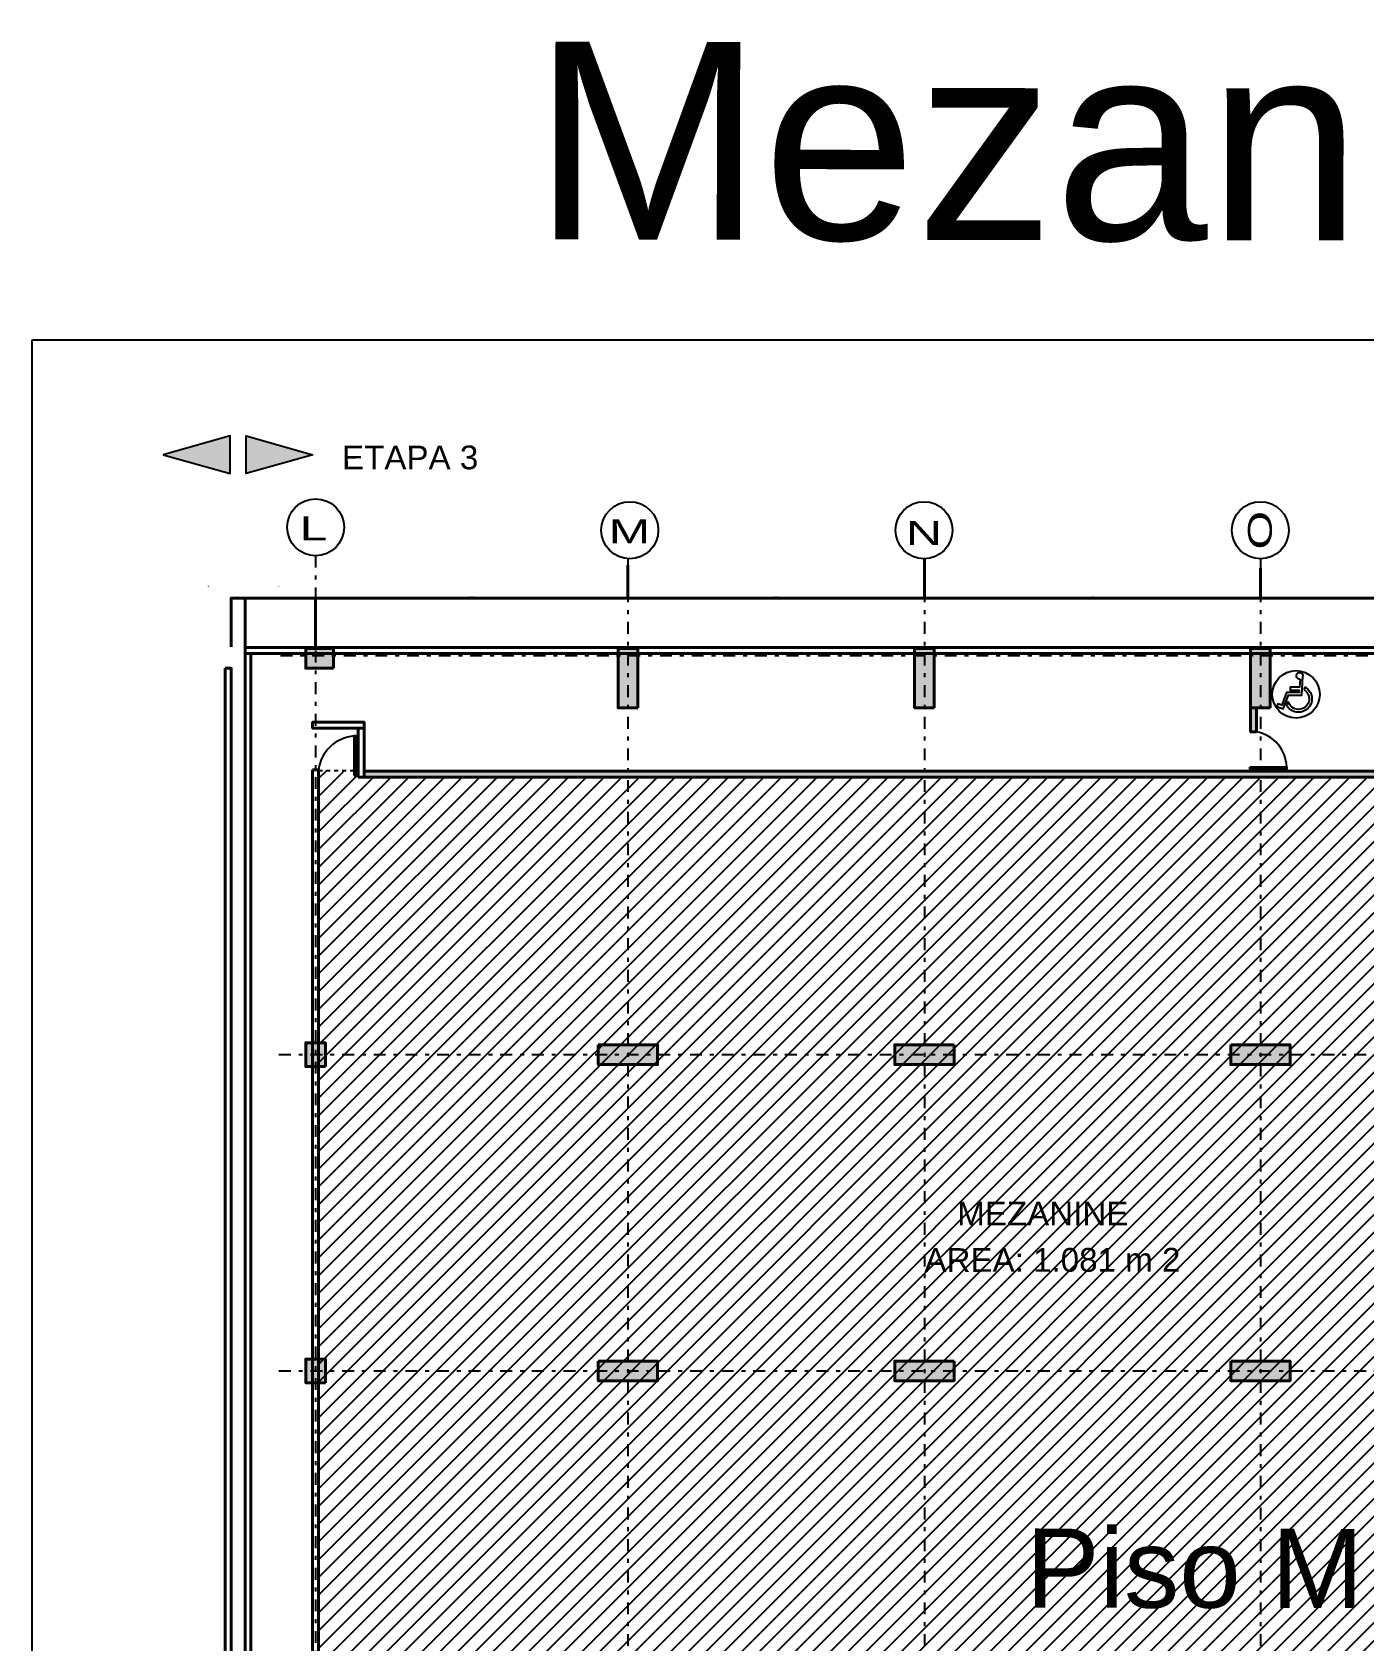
# Model space of a CAD drawing. Header units: millimetres. Extents: x 3781 to 4924, y 1639 to 1721.
# Drawn here: x 3889.05 to 3922.74, y 1679.48 to 1720.17 of the extents above; entities that cross this region are included whole.
import ezdxf

# ---------------------------------------------------------------- set-up
doc = ezdxf.new("R2010")
doc.units = ezdxf.units.MM
doc.linetypes.add('CENTER', pattern=[0.7, 0.3, -0.2, 0, -0.2])
doc.linetypes.add('HIDDEN', pattern=[0.375, 0.25, -0.125])
doc.layers.get('Defpoints').update_dxf_attribs({"color": 255})
doc.layers.add('-auxiliar', color=190, linetype='Continuous', plot=False)
for name, color, linetype in [('1amobla', 2, 'Continuous'), ('_ACHU3', 253, 'Continuous'), ('AREA CIRCULACION', 2, 'Continuous'), ('AREA PARQUEO', 51, 'Continuous'), ('EJE-ESTRUCTURA', 1, 'CENTER'), ('HACHTCOLUMNA', 250, 'Continuous'), ('JCA_COTAS', 1, 'Continuous'), ('JCA_HATCH 254', 252, 'Continuous'), ('JCA_TEXTO1', 2, 'Continuous'), ('JCA_TEXTO2', 3, 'Continuous'), ('TEXTO 3', 3, 'Continuous'), ('Textos-espacios', 3, 'Continuous')]:
    doc.layers.add(name, color=color, linetype=linetype)
for name, color, linetype, lineweight in [('COTA', 1, 'Continuous', 25), ('Estructura', 6, 'Continuous', 40), ('Muro', 4, 'Continuous', 40), ('TEXTOS', 7, 'Continuous', 20), ('Vidrio', 2, 'Continuous', 30)]:
    doc.layers.add(name, color=color, linetype=linetype, lineweight=lineweight)
doc.styles.add('ROMANS', font='arial.ttf', dxfattribs={"width": 0.7})
doc.styles.get("Standard").update_dxf_attribs({"font": 'arial.ttf'})
doc.styles.add('style2', font='arial.ttf', dxfattribs={"width": 1.5})
doc.dimstyles.new('1-10', dxfattribs={"dimscale": 10, "dimtxt": 0.0037, "dimasz": 0.001, "dimexe": 0.0018, "dimexo": 0.0018, "dimgap": 0.0005, "dimtad": 1, "dimzin": 4, "dimdsep": 46, "dimtxsty": 'ROMANS', "dimblk": 'ARCHTICK', "dimcen": 0.003, "dimdle": 0.0015, "dimclrd": 1, "dimclre": 1, "dimclrt": 4, "dimadec": 0, "dimazin": 0, "dimtfac": 1, "dimtix": 1, "dimtmove": 2, "dimatfit": 3, "dimldrblk": 'flecha', "dimfxl": 1, "dimtolj": 1, "dimtzin": 4, "dimarcsym": 0})

# ---------------------------------------------------------------- blocks, each defined once
blk = doc.blocks.new('discap')
at = {"layer": 'TEXTO 3', "color": 0, "linetype": 'Continuous'}
for p, q in [((-179169, -277469), (-179154, -277610)), ((-178353, -278322), (-178426, -278155))]:
    blk.add_line(p, q, dxfattribs=at)
blk.add_lwpolyline([(-178974, -277120), (-178946, -277498), (-178511, -277498), (-178511, -277624), (-178926, -277624), (-178926, -277730), (-178352, -277730), (-178127, -278321), (-177953, -278254), (-177909, -278371), (-178198, -278488), (-178440, -277852), (-179047, -277852), (-179102, -276980)], dxfattribs=at)
for centre, radius, start, end in [((-178897, -278025), 619, 116.09541, 331.34503), ((-178951, -276970), 152, 261.2603, 183.66969), ((-178897, -278025), 488, 121.7945, 344.57102)]:
    blk.add_arc(centre, radius, start, end, dxfattribs=at)
blk = doc.blocks.new('_ArchTick')
at = {"color": 0, "linetype": 'ByBlock', "const_width": 0.15}
blk.add_lwpolyline([(-0.5, -0.5), (0.5, 0.5)], dxfattribs=at)
blk = doc.blocks.new('*D34')
at = {"layer": 'Defpoints', "color": 0, "transparency": 16777216}
for p in [(-94.235, -6656.351), (-94.235, -6657.599), (-93.885, -6657.749)]:
    blk.add_point(p, dxfattribs=at)
at = {"layer": 'JCA_COTAS', "color": 1, "lineweight": -2, "transparency": 16777216}
for p, q in [((-93.87, -6656.351), (-94.25, -6656.351)), ((-94.235, -6657.581), (-94.235, -6656.333)), ((-93.885, -6657.731), (-93.885, -6656.333))]:
    blk.add_line(p, q, dxfattribs=at)
at = {"layer": 'JCA_COTAS', "color": 1, "lineweight": -2, "transparency": 16777216, "xscale": 0.01, "yscale": 0.01, "zscale": 0.01, "rotation": 180}
blk.add_blockref('_ArchTick', (-94.235, -6656.351), dxfattribs=at)
at = {"layer": 'JCA_COTAS', "color": 1, "lineweight": -2, "transparency": 16777216, "xscale": 0.01, "yscale": 0.01, "zscale": 0.01}
blk.add_blockref('_ArchTick', (-93.885, -6656.351), dxfattribs=at)
at = {"layer": 'JCA_COTAS', "color": 4, "transparency": 16777216, "insert": (-94.82, -6656.053), "char_height": 0.037, "attachment_point": 5, "style": 'ROMANS'}
blk.add_mtext('\\A1;.35', dxfattribs=at)
blk = doc.blocks.new('flecha')
at = {"layer": '_ACHU3', "linetype": 'Continuous', "lineweight": 0}
h = blk.add_hatch(color=255, dxfattribs=at)
h.dxf.hatch_style = 1
h.paths.add_polyline_path([(0, 0), (2.4, 0.4), (2.4, 0), (4, 0), (4, 0), (2.4, 0), (2.4, -0.4)])
at = {"layer": '_ACHU3', "linetype": 'Continuous', "lineweight": 0, "flags": 128}
blk.add_lwpolyline([(0, 0), (2.4, 0.4), (2.4, 0), (2.4, 0), (4, 0), (4, 0), (2.4, 0), (2.4, -0.4), (0, 0)], dxfattribs=at)
blk = doc.blocks.new('*D43')
at = {"layer": 'Defpoints', "color": 0, "transparency": 16777216}
for p in [(-84.2, -6655.974), (-92.1, -6656.351), (-92.1, -6657.624)]:
    blk.add_point(p, dxfattribs=at)
at = {"layer": 'JCA_COTAS', "color": 1, "lineweight": -2, "transparency": 16777216}
for p, q in [((-84.2, -6655.992), (-84.2, -6656.369)), ((-84.185, -6656.351), (-92.115, -6656.351)), ((-92.1, -6657.606), (-92.1, -6656.333))]:
    blk.add_line(p, q, dxfattribs=at)
at = {"layer": 'JCA_COTAS', "color": 1, "lineweight": -2, "transparency": 16777216, "xscale": 0.01, "yscale": 0.01, "zscale": 0.01, "rotation": 180}
blk.add_blockref('_ArchTick', (-92.1, -6656.351), dxfattribs=at)
at = {"layer": 'JCA_COTAS', "color": 1, "lineweight": -2, "transparency": 16777216, "xscale": 0.01, "yscale": 0.01, "zscale": 0.01}
blk.add_blockref('_ArchTick', (-84.2, -6656.351), dxfattribs=at)
at = {"layer": 'JCA_COTAS', "color": 4, "transparency": 16777216, "insert": (-88.15, -6656.327), "char_height": 0.037, "attachment_point": 5, "style": 'ROMANS'}
blk.add_mtext('\\A1;7.90', dxfattribs=at)
blk = doc.blocks.new('*D44')
at = {"layer": 'Defpoints', "color": 0, "transparency": 16777216}
for p in [(-76.7, -6655.354), (-68.2, -6655.579), (-68.2, -6656.351)]:
    blk.add_point(p, dxfattribs=at)
at = {"layer": 'JCA_COTAS', "color": 1, "lineweight": -2, "transparency": 16777216}
for p, q in [((-76.7, -6655.372), (-76.7, -6656.369)), ((-68.2, -6655.597), (-68.2, -6656.369)), ((-76.715, -6656.351), (-68.185, -6656.351))]:
    blk.add_line(p, q, dxfattribs=at)
at = {"layer": 'JCA_COTAS', "color": 1, "lineweight": -2, "transparency": 16777216, "xscale": 0.01, "yscale": 0.01, "zscale": 0.01, "rotation": 180}
blk.add_blockref('_ArchTick', (-76.7, -6656.351), dxfattribs=at)
at = {"layer": 'JCA_COTAS', "color": 1, "lineweight": -2, "transparency": 16777216, "xscale": 0.01, "yscale": 0.01, "zscale": 0.01}
blk.add_blockref('_ArchTick', (-68.2, -6656.351), dxfattribs=at)
at = {"layer": 'JCA_COTAS', "color": 4, "transparency": 16777216, "insert": (-72.45, -6656.327), "char_height": 0.037, "attachment_point": 5, "style": 'ROMANS'}
blk.add_mtext('\\A1;8.50', dxfattribs=at)
blk = doc.blocks.new('*D45')
at = {"layer": 'Defpoints', "color": 0, "transparency": 16777216}
for p in [(-68.2, -6655.579), (-60.702, -6655.579), (-60.702, -6656.351)]:
    blk.add_point(p, dxfattribs=at)
at = {"layer": 'JCA_COTAS', "color": 1, "lineweight": -2, "transparency": 16777216}
for p, q in [((-68.2, -6655.597), (-68.2, -6656.369)), ((-60.702, -6655.597), (-60.702, -6656.369)), ((-68.215, -6656.351), (-60.687, -6656.351))]:
    blk.add_line(p, q, dxfattribs=at)
at = {"layer": 'JCA_COTAS', "color": 1, "lineweight": -2, "transparency": 16777216, "xscale": 0.01, "yscale": 0.01, "zscale": 0.01, "rotation": 180}
blk.add_blockref('_ArchTick', (-68.2, -6656.351), dxfattribs=at)
at = {"layer": 'JCA_COTAS', "color": 1, "lineweight": -2, "transparency": 16777216, "xscale": 0.01, "yscale": 0.01, "zscale": 0.01}
blk.add_blockref('_ArchTick', (-60.702, -6656.351), dxfattribs=at)
at = {"layer": 'JCA_COTAS', "color": 4, "transparency": 16777216, "insert": (-64.451, -6656.327), "char_height": 0.037, "attachment_point": 5, "style": 'ROMANS'}
blk.add_mtext('\\A1;7.50', dxfattribs=at)
blk = doc.blocks.new('*D46')
at = {"layer": 'Defpoints', "color": 0, "transparency": 16777216}
for p in [(-76.7, -6655.354), (-84.2, -6655.504), (-84.2, -6656.351)]:
    blk.add_point(p, dxfattribs=at)
at = {"layer": 'JCA_COTAS', "color": 1, "lineweight": -2, "transparency": 16777216}
for p, q in [((-76.7, -6655.372), (-76.7, -6656.369)), ((-84.2, -6655.522), (-84.2, -6656.369)), ((-76.685, -6656.351), (-84.215, -6656.351))]:
    blk.add_line(p, q, dxfattribs=at)
at = {"layer": 'JCA_COTAS', "color": 1, "lineweight": -2, "transparency": 16777216, "xscale": 0.01, "yscale": 0.01, "zscale": 0.01, "rotation": 180}
blk.add_blockref('_ArchTick', (-84.2, -6656.351), dxfattribs=at)
at = {"layer": 'JCA_COTAS', "color": 1, "lineweight": -2, "transparency": 16777216, "xscale": 0.01, "yscale": 0.01, "zscale": 0.01}
blk.add_blockref('_ArchTick', (-76.7, -6656.351), dxfattribs=at)
at = {"layer": 'JCA_COTAS', "color": 4, "transparency": 16777216, "insert": (-80.45, -6656.327), "char_height": 0.037, "attachment_point": 5, "style": 'ROMANS'}
blk.add_mtext('\\A1;7.50', dxfattribs=at)
blk = doc.blocks.new('*D47')
at = {"layer": 'Defpoints', "color": 0, "transparency": 16777216}
for p in [(-92.1, -6656.351), (-93.885, -6657.749), (-92.1, -6657.624)]:
    blk.add_point(p, dxfattribs=at)
at = {"layer": 'JCA_COTAS', "color": 1, "lineweight": -2, "transparency": 16777216}
for p, q in [((-93.9, -6656.351), (-92.085, -6656.351)), ((-93.885, -6657.731), (-93.885, -6656.333)), ((-92.1, -6657.606), (-92.1, -6656.333))]:
    blk.add_line(p, q, dxfattribs=at)
at = {"layer": 'JCA_COTAS', "color": 1, "lineweight": -2, "transparency": 16777216, "xscale": 0.01, "yscale": 0.01, "zscale": 0.01, "rotation": 180}
blk.add_blockref('_ArchTick', (-93.885, -6656.351), dxfattribs=at)
at = {"layer": 'JCA_COTAS', "color": 1, "lineweight": -2, "transparency": 16777216, "xscale": 0.01, "yscale": 0.01, "zscale": 0.01}
blk.add_blockref('_ArchTick', (-92.1, -6656.351), dxfattribs=at)
at = {"layer": 'JCA_COTAS', "color": 4, "transparency": 16777216, "insert": (-93.055, -6656.053), "char_height": 0.037, "attachment_point": 5, "style": 'ROMANS'}
blk.add_mtext('\\A1;1.79', dxfattribs=at)
blk = doc.blocks.new('estructura etapa 3')
at = {"layer": 'HACHTCOLUMNA'}
h = blk.add_hatch(color=256, dxfattribs=at)
h.paths.add_polyline_path([(-91.651, -6658.124), (-91.651, -6657.624), (-92.35, -6657.624), (-92.35, -6658.124)])
h.paths.add_polyline_path([(-49.354, -6658.124), (-49.354, -6657.624), (-50.055, -6657.624), (-50.055, -6658.124)])
h.paths.add_polyline_path([(-56.053, -6658.124), (-56.053, -6657.624), (-56.753, -6657.624), (-56.753, -6658.124)])
h.paths.add_polyline_path([(-76.45, -6659.124), (-76.95, -6659.124), (-76.95, -6657.624), (-76.45, -6657.624)])
h.paths.add_polyline_path([(-83.95, -6659.124), (-84.45, -6659.124), (-84.45, -6657.624), (-83.95, -6657.624)])
h.paths.add_polyline_path([(-60.452, -6659.124), (-60.952, -6659.124), (-60.952, -6657.624), (-60.452, -6657.624)])
h.paths.add_polyline_path([(-67.95, -6659.124), (-68.45, -6659.124), (-68.45, -6657.624), (-67.95, -6657.624)])
h.paths.add_polyline_path([(-91.85, -6668.199), (-91.851, -6667.599), (-92.35, -6667.599), (-92.349, -6668.199)])
h.paths.add_polyline_path([(-49.354, -6668.199), (-49.354, -6667.599), (-49.854, -6667.599), (-49.854, -6668.199)])
h.paths.add_polyline_path([(-56.154, -6668.149), (-56.154, -6667.649), (-56.854, -6667.649), (-56.854, -6668.149)])
h.paths.add_polyline_path([(-59.952, -6667.649), (-59.952, -6668.149), (-61.452, -6668.149), (-61.452, -6667.649)])
h.paths.add_polyline_path([(-75.95, -6667.649), (-75.95, -6668.149), (-77.45, -6668.149), (-77.45, -6667.649)])
h.paths.add_polyline_path([(-68.95, -6667.649), (-68.95, -6668.149), (-67.45, -6668.149), (-67.45, -6667.649)])
h.paths.add_polyline_path([(-84.95, -6667.649), (-84.95, -6668.149), (-83.45, -6668.149), (-83.45, -6667.649)])
h.paths.add_polyline_path([(-91.85, -6676.199), (-91.85, -6675.599), (-92.349, -6675.599), (-92.349, -6676.199)])
h.paths.add_polyline_path([(-49.354, -6676.199), (-49.354, -6675.599), (-49.854, -6675.599), (-49.854, -6676.199)])
h.paths.add_polyline_path([(-56.154, -6676.149), (-56.154, -6675.649), (-56.754, -6675.649), (-56.754, -6676.149)])
h.paths.add_polyline_path([(-59.952, -6675.649), (-59.952, -6676.149), (-61.452, -6676.149), (-61.452, -6675.649)])
h.paths.add_polyline_path([(-75.95, -6675.649), (-75.95, -6676.149), (-77.45, -6676.149), (-77.45, -6675.649)])
h.paths.add_polyline_path([(-68.95, -6675.649), (-68.95, -6676.149), (-67.45, -6676.149), (-67.45, -6675.649)])
h.paths.add_polyline_path([(-84.95, -6675.649), (-84.95, -6676.149), (-83.45, -6676.149), (-83.45, -6675.649)])
h.paths.add_polyline_path([(-91.847, -6686.299), (-91.851, -6685.699), (-92.35, -6685.699), (-92.346, -6686.299)])
h.paths.add_polyline_path([(-49.354, -6686.299), (-49.354, -6685.699), (-49.854, -6685.699), (-49.854, -6686.299)])
h.paths.add_polyline_path([(-56.154, -6686.249), (-56.154, -6685.749), (-56.754, -6685.749), (-56.754, -6686.249)])
h.paths.add_polyline_path([(-59.952, -6685.749), (-59.952, -6686.249), (-61.452, -6686.249), (-61.452, -6685.749)])
h.paths.add_polyline_path([(-75.95, -6685.749), (-75.95, -6686.249), (-77.45, -6686.249), (-77.45, -6685.749)])
h.paths.add_polyline_path([(-68.95, -6685.749), (-68.95, -6686.249), (-67.45, -6686.249), (-67.45, -6685.749)])
h.paths.add_polyline_path([(-84.95, -6685.749), (-84.95, -6686.249), (-83.45, -6686.249), (-83.45, -6685.749)])
h.paths.add_polyline_path([(-49.353, -6694.294), (-49.354, -6693.699), (-49.855, -6693.699), (-49.854, -6694.294)])
h.paths.add_polyline_path([(-56.054, -6694.249), (-56.054, -6693.749), (-56.753, -6693.749), (-56.753, -6694.249)])
h.paths.add_polyline_path([(-91.651, -6694.249), (-91.651, -6693.749), (-92.35, -6693.749), (-92.35, -6694.249)])
h.paths.add_polyline_path([(-59.952, -6693.749), (-59.952, -6694.249), (-61.452, -6694.249), (-61.452, -6693.749)])
h.paths.add_polyline_path([(-75.95, -6693.749), (-75.95, -6694.249), (-77.45, -6694.249), (-77.45, -6693.749)])
h.paths.add_polyline_path([(-68.95, -6693.749), (-68.95, -6694.249), (-67.45, -6694.249), (-67.45, -6693.749)])
h.paths.add_polyline_path([(-84.95, -6693.749), (-84.95, -6694.249), (-83.45, -6694.249), (-83.45, -6693.749)])
h.paths.add_polyline_path([(-49.358, -6703.974), (-49.353, -6703.374), (-49.854, -6703.374), (-49.859, -6703.974)])
h.paths.add_polyline_path([(-56.054, -6703.924), (-56.054, -6703.424), (-56.753, -6703.424), (-56.753, -6703.924)])
h.paths.add_polyline_path([(-67.95, -6704.924), (-67.95, -6703.424), (-68.45, -6703.424), (-68.45, -6704.924)])
h.paths.add_polyline_path([(-91.651, -6703.924), (-91.651, -6703.424), (-92.35, -6703.424), (-92.35, -6703.924)])
h.paths.add_polyline_path([(-61.847, -6703.424), (-60.347, -6703.424), (-60.347, -6703.924), (-61.847, -6703.924)])
h.paths.add_polyline_path([(-83.95, -6704.924), (-83.95, -6703.424), (-84.45, -6703.424), (-84.45, -6704.924)])
h.paths.add_polyline_path([(-76.45, -6704.924), (-76.45, -6703.424), (-76.95, -6703.424), (-76.95, -6704.924)])
h.paths.add_polyline_path([(-49.354, -6711.949), (-49.354, -6711.449), (-50.054, -6711.449), (-50.054, -6711.949)])
h.paths.add_polyline_path([(-55.954, -6711.949), (-55.954, -6711.449), (-56.654, -6711.449), (-56.654, -6711.949)])
h.paths.add_polyline_path([(-91.65, -6711.949), (-91.65, -6711.449), (-92.35, -6711.449), (-92.35, -6711.949)])
h.paths.add_polyline_path([(-60.952, -6711.949), (-60.952, -6709.549), (-60.452, -6709.549), (-60.452, -6711.949)])
h.paths.add_polyline_path([(-68.45, -6709.549), (-68.45, -6711.949), (-67.95, -6711.949), (-67.95, -6709.549)])
h.paths.add_polyline_path([(-76.95, -6709.549), (-76.95, -6711.949), (-76.45, -6711.949), (-76.45, -6709.549)])
h.paths.add_polyline_path([(-83.95, -6709.549), (-83.95, -6711.949), (-84.45, -6711.949), (-84.45, -6709.549)])
at = {"layer": 'EJE-ESTRUCTURA'}
for p, q in [((-92.1, -6655.279), (-92.1, -6714.861)), ((-84.2, -6655.354), (-84.2, -6714.914)), ((-76.7, -6655.354), (-76.7, -6714.914)), ((-68.2, -6655.354), (-68.2, -6714.914)), ((-92.986, -6657.799), (-46.502, -6657.799)), ((-93.028, -6667.899), (-46.502, -6667.899)), ((-93.028, -6675.899), (-46.502, -6675.899))]:
    blk.add_line(p, q, dxfattribs=at)
at = {"layer": 'Estructura'}
for points in [[(-91.651, -6658.124), (-91.651, -6657.624), (-92.35, -6657.624), (-92.35, -6658.124)], [(-83.95, -6659.124), (-84.45, -6659.124), (-84.45, -6657.624), (-83.95, -6657.624)], [(-76.45, -6659.124), (-76.95, -6659.124), (-76.95, -6657.624), (-76.45, -6657.624)], [(-67.95, -6659.124), (-68.45, -6659.124), (-68.45, -6657.624), (-67.95, -6657.624)], [(-91.85, -6668.199), (-91.851, -6667.599), (-92.35, -6667.599), (-92.349, -6668.199)], [(-84.95, -6667.649), (-84.95, -6668.149), (-83.45, -6668.149), (-83.45, -6667.649)], [(-75.95, -6667.649), (-75.95, -6668.149), (-77.45, -6668.149), (-77.45, -6667.649)], [(-68.95, -6667.649), (-68.95, -6668.149), (-67.45, -6668.149), (-67.45, -6667.649)], [(-91.85, -6676.199), (-91.85, -6675.599), (-92.349, -6675.599), (-92.349, -6676.199)], [(-84.95, -6675.649), (-84.95, -6676.149), (-83.45, -6676.149), (-83.45, -6675.649)], [(-75.95, -6675.649), (-75.95, -6676.149), (-77.45, -6676.149), (-77.45, -6675.649)], [(-68.95, -6675.649), (-68.95, -6676.149), (-67.45, -6676.149), (-67.45, -6675.649)]]:
    blk.add_lwpolyline(points, close=True, dxfattribs=at)
at = {"layer": 'JCA_TEXTO1', "linetype": 'Continuous'}
for centre in [(-92.1, -6654.559), (-84.152, -6654.634), (-76.71, -6654.634), (-68.2, -6654.634)]:
    blk.add_circle(centre, 0.72, dxfattribs=at)
at = {"layer": 'JCA_TEXTO2', "style": 'style2', "width": 1.5}
for s, rotation, p in [('O', 90.0293, (-67.911, -6655.124)), ('L', 0.0293, (-92.507, -6654.889)), ('M', 0.0293, (-84.687, -6654.964)), ('N', 0.0293, (-77.168, -6655.005))]:
    blk.add_text(s, height=0.603, rotation=rotation, dxfattribs=at).set_placement(p)
at = {"layer": 'JCA_COTAS'}
for base, p1, p2, picture, middle in [((-84.2, -6656.351), (-76.7, -6655.354), (-84.2, -6655.504), '*D46', (-80.45, -6656.327)), ((-68.2, -6656.351), (-76.7, -6655.354), (-68.2, -6655.579), '*D44', (-72.45, -6656.327)), ((-60.702, -6656.351), (-68.2, -6655.579), (-60.702, -6655.579), '*D45', (-64.451, -6656.327)), ((-92.1, -6656.351), (-84.2, -6655.974), (-92.1, -6657.624), '*D43', (-88.15, -6656.327))]:
    dim = blk.add_linear_dim(base=base, p1=p1, p2=p2, dimstyle='1-10', dxfattribs=at)
    dim.commit()
    dim.dimension.update_dxf_attribs({"geometry": picture, "text_midpoint": middle})
dim = blk.add_linear_dim(base=(-94.235, -6656.351), p1=(-93.885, -6657.749), p2=(-94.235, -6657.599), dimstyle='1-10', dxfattribs=at)
dim.commit()
dim.dimension.update_dxf_attribs({"geometry": '*D34', "text_midpoint": (-94.82, -6656.053), "dimtype": 128})
dim = blk.add_linear_dim(base=(-92.0996, -6656.3512), p1=(-93.8852, -6657.749), p2=(-92.0996, -6657.624), angle=180, dimstyle='1-10', dxfattribs=at)
dim.commit()
dim.dimension.update_dxf_attribs({"geometry": '*D47', "text_midpoint": (-93.0551, -6656.0525), "dimtype": 128})

msp = doc.modelspace()

# ---------------------------------------------------------------- hatches: boundary and pattern name
at = {"layer": 'JCA_HATCH 254'}
for points in [[(3892.371, 1709.477), (3894.064, 1709.001), (3894.064, 1709.953)], [(3896.156, 1709.477), (3894.464, 1709.001), (3894.464, 1709.953)]]:
    msp.add_hatch(color=256, dxfattribs=at).paths.add_polyline_path(points)
h = msp.add_hatch(dxfattribs=at)
h.set_pattern_fill('ANSI31', color=256, scale=0.1)
h.set_pattern_definition([(45, (4389.12422, 4562.20172), (-0.224506403, 0.224506403), [])])
edge = h.paths.add_edge_path()
edge.add_line((3896.296, 1701.49), (3897.3, 1701.49))
edge.add_line((3897.3, 1701.49), (3897.3, 1701.323))
edge.add_line((3897.3, 1701.323), (3928.384, 1701.323))
edge.add_line((3928.384, 1701.323), (3928.384, 1704.453))
edge.add_line((3928.384, 1704.453), (3938.838, 1704.453))
edge.add_line((3938.838, 1704.453), (3938.838, 1686.378))
edge.add_line((3938.838, 1686.378), (3938.82, 1686.378))
edge.add_line((3938.82, 1686.378), (3938.82, 1674.758))
edge.add_line((3938.82, 1674.758), (3896.3, 1674.758))
edge.add_line((3896.3, 1674.758), (3896.3, 1701.49))
h = msp.add_hatch(color=256, dxfattribs=at)
h.paths.add_polyline_path([(3928.384, 1700.902), (3928.234, 1700.902), (3928.234, 1701.322), (3927.372, 1701.323), (3927.372, 1701.473), (3928.234, 1701.472), (3928.234, 1704.453), (3928.384, 1704.453)])
h.paths.add_polyline_path([(3897.45, 1701.323), (3897.45, 1701.473), (3923.27, 1701.473), (3923.27, 1702.803), (3927.372, 1702.803), (3927.372, 1702.653), (3923.42, 1702.653), (3923.42, 1701.323), (3927.522, 1701.323), (3927.532, 1701.323), (3927.382, 1701.323), (3927.372, 1701.323)])
h.paths.add_polyline_path([(3927.522, 1701.473), (3927.372, 1701.473), (3927.372, 1703.078), (3927.522, 1703.078)], flags=17)
h.paths.add_polyline_path([(3920.025, 1702.47), (3919.875, 1702.47), (3919.875, 1703.078), (3920.025, 1703.078)])
h.paths.add_polyline_path([(3927.372, 1704.128), (3927.372, 1704.278)], flags=17)

# ---------------------------------------------------------------- linework, layer by layer
at = {"layer": '-auxiliar', "elevation": -201.258}
msp.add_lwpolyline([(3920.025, 1702.47), (3919.875, 1702.47), (3919.875, 1703.078), (3920.025, 1703.078)], close=True, dxfattribs=at)
at = {"linetype": 'HIDDEN', "ltscale": 0.3}
msp.add_lwpolyline([(3896.296, 1701.49), (3897.3, 1701.49), (3897.3, 1701.323), (3928.384, 1701.323), (3928.384, 1704.453), (3938.838, 1704.453), (3938.838, 1686.378), (3938.82, 1686.378), (3938.82, 1674.758), (3896.3, 1674.758), (3896.3, 1701.49)], dxfattribs=at)
at = {"layer": '1amobla', "color": 7, "linetype": 'Continuous', "ltscale": 0.3, "true_color": 0xffffff}
msp.add_lwpolyline([(3889.055, 1712.387), (3947.503, 1712.387), (3947.503, 1639.402), (3889.055, 1639.402)], close=True, dxfattribs=at)
at = {"layer": 'AREA CIRCULACION'}
msp.add_line((3894.439, 1674.752), (3894.439, 1704.453), dxfattribs=at)
at = {"layer": 'AREA PARQUEO', "color": 252}
msp.add_circle((3921.025, 1703.416), 0.6, dxfattribs=at)
msp.add_circle((3921.025, 1703.416), 0.6, dxfattribs=at)
msp.add_circle((3921.025, 1703.416), 0.6, dxfattribs=at)
msp.add_circle((3921.025, 1703.416), 0.6, dxfattribs=at)
at = {"layer": 'COTA'}
for centre, radius, start, end in [((3919.848, 1701.543), 0.943, 2.113, 79.2257), ((3919.848, 1701.543), 0.943, 2.113, 79.2257), ((3897.283, 1701.375), 0.994, 94.7557, 173.3581)]:
    msp.add_arc(centre, radius, start, end, dxfattribs=at)
at = {"layer": 'Muro'}
for points in [[(3938.971, 1704.453), (3938.971, 1704.603), (3894.439, 1704.603), (3894.439, 1704.453)], [(3893.939, 1704.078), (3894.089, 1704.078), (3894.089, 1650.253), (3893.939, 1650.253)], [(3893.939, 1704.078), (3894.089, 1704.078), (3894.089, 1650.253), (3893.939, 1650.253)], [(3894.439, 1704.453), (3894.589, 1704.453), (3894.589, 1650.592), (3894.439, 1650.592)], [(3920.025, 1702.47), (3919.875, 1702.47), (3919.875, 1703.078), (3920.025, 1703.078)], [(3920.025, 1702.47), (3919.875, 1702.47), (3919.875, 1703.078), (3920.025, 1703.078)], [(3897.45, 1702.562), (3897.45, 1702.712), (3896.15, 1702.712), (3896.15, 1702.562)], [(3897.3, 1701.323), (3897.45, 1701.323), (3897.45, 1702.562), (3897.3, 1702.562)], [(3896.15, 1701.503), (3896.3, 1701.503), (3896.3, 1668.453), (3896.15, 1668.453)], [(3897.45, 1701.323), (3897.45, 1701.473), (3923.42, 1701.473), (3923.42, 1701.323)]]:
    msp.add_lwpolyline(points, close=True, dxfattribs=at)
at = {"layer": 'Textos-espacios'}
for points in [[(3892.371, 1709.477), (3894.064, 1709.001), (3894.064, 1709.953)], [(3896.156, 1709.477), (3894.464, 1709.001), (3894.464, 1709.953)]]:
    msp.add_lwpolyline(points, close=True, dxfattribs=at)
at = {"layer": 'Vidrio'}
for points in [[(3897.201, 1701.365), (3897.251, 1701.365), (3897.251, 1702.365), (3897.201, 1702.365)], [(3919.859, 1701.578), (3919.859, 1701.528), (3920.791, 1701.528), (3920.791, 1701.578)], [(3919.859, 1701.578), (3919.859, 1701.528), (3920.791, 1701.528), (3920.791, 1701.578)]]:
    msp.add_lwpolyline(points, close=True, dxfattribs=at)

# ---------------------------------------------------------------- block references
at = {"layer": 'AREA PARQUEO', "color": 252, "xscale": -0.00055120696621, "yscale": 0.00055120696621, "zscale": 0.0005512069662100001, "rotation": 359.999999975327}
msp.add_blockref('discap', (3822.477, 1856.553), dxfattribs=at)
msp.add_blockref('discap', (3822.477, 1856.553), dxfattribs=at)
at = {"layer": 'Muro'}
msp.add_blockref('estructura etapa 3', (3988.324, 8362.202), dxfattribs=at)

# ---------------------------------------------------------------- texts
at = {"layer": 'Defpoints', "color": 3}
for s, height, p in [('Mezanine', 5, (3901.714, 1714.924)), ('Piso M', 2, (3914.19, 1680.318))]:
    msp.add_text(s, height=height, rotation=359.9331, dxfattribs=at).set_placement(p)
at = {"layer": 'TEXTOS'}
msp.add_text('ETAPA 3', height=0.6, rotation=0.0669, dxfattribs=at).set_placement((3896.893, 1709.106))
at = {"layer": 'TEXTOS', "char_height": 0.6, "attachment_point": 1, "rotation": 0.0669}
for s, insert in [('MEZANINE', (3912.454, 1690.582, 100.629)), ('AREA: 1.081 m 2', (3911.625, 1689.408, 100.629))]:
    msp.add_mtext_dynamic_manual_height_columns(s, width=6.78309, gutter_width=5, heights=[0], dxfattribs=dict(at, insert=insert))

doc.saveas('drawing.dxf')
